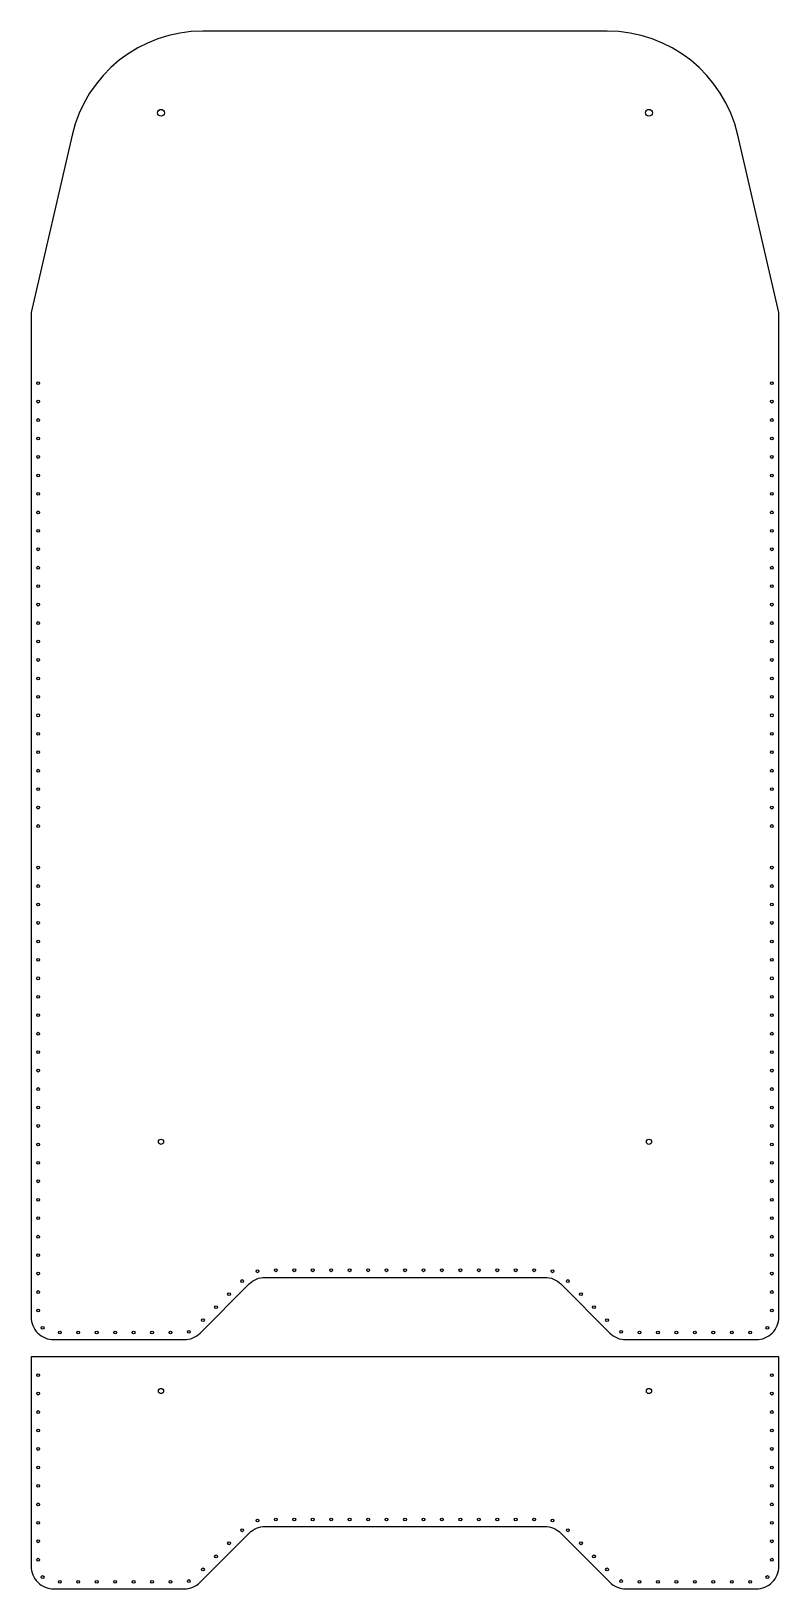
# Model space of a CAD drawing. Header units: millimetres. Extents: x 1599 to 1995, y 1634 to 2459.
import ezdxf

# ---------------------------------------------------------------- set-up
doc = ezdxf.new("R2010")
doc.units = ezdxf.units.MM

# ---------------------------------------------------------------- blocks, each defined once
blk = doc.blocks.new('*U68')
blk.add_circle((0, 0), 0.75)
blk = doc.blocks.new('*U69')
at = {"color": 0, "linetype": 'ByBlock', "lineweight": -2, "transparency": 16777216}
for p, rotation in [((1603.17, 2016.33), 270), ((1991.67, 2016.33), 90.00000000000003), ((1603.17, 2006.56), 270), ((1991.67, 2006.56), 90.00000000000003), ((1603.17, 1996.79), 270), ((1991.67, 1996.79), 90.00000000000003), ((1603.17, 1987.01), 270), ((1991.67, 1987.01), 90.00000000000003), ((1603.17, 1977.24), 270), ((1991.67, 1977.24), 90.00000000000003), ((1603.17, 1967.46), 270), ((1991.67, 1967.46), 90.00000000000003), ((1603.17, 1957.69), 270), ((1991.67, 1957.69), 90.00000000000003), ((1603.17, 1947.92), 270), ((1991.67, 1947.92), 90.00000000000003), ((1603.17, 1938.14), 270), ((1991.67, 1938.14), 90.00000000000003), ((1603.17, 1928.37), 270), ((1991.67, 1928.37), 90.00000000000003), ((1603.17, 1918.6), 270), ((1991.67, 1918.6), 90.00000000000003), ((1603.17, 1908.82), 270), ((1991.67, 1908.82), 90.00000000000003), ((1603.17, 1899.05), 270), ((1991.67, 1899.05), 90.00000000000003), ((1603.17, 1889.27), 270), ((1991.67, 1889.27), 90.00000000000003), ((1603.17, 1879.5), 270), ((1991.67, 1879.5), 90.00000000000003), ((1603.17, 1869.73), 270), ((1991.67, 1869.73), 90.00000000000003), ((1603.17, 1859.95), 270), ((1991.67, 1859.95), 90.00000000000003), ((1603.17, 1850.18), 270), ((1991.67, 1850.18), 90.00000000000003), ((1603.17, 1840.4), 270), ((1991.67, 1840.4), 90.00000000000003), ((1603.17, 1830.63), 270), ((1991.67, 1830.63), 90.00000000000003), ((1603.17, 1820.86), 270), ((1991.67, 1820.86), 90.00000000000003), ((1603.17, 1811.08), 270), ((1991.67, 1811.08), 90.00000000000003), ((1603.17, 1801.31), 270), ((1719.28, 1802.54), 15.13725739181737), ((1875.56, 1802.54), 344.8627426081829), ((1991.67, 1801.31), 90.00000000000003), ((1603.17, 1791.54), 270), ((1704.23, 1790.45), 44.99999999999921), ((1711.15, 1797.36), 44.99999999999921), ((1883.69, 1797.36), 315.0000000000005), ((1890.6, 1790.45), 315.0000000000005), ((1991.67, 1791.54), 90.00000000000003), ((1603.17, 1781.76), 270), ((1697.32, 1783.54), 44.99999999999921), ((1897.51, 1783.54), 315.0000000000005), ((1991.67, 1781.76), 90.00000000000003), ((1690.41, 1776.63), 44.99999999999921), ((1904.42, 1776.63), 315.0000000000005), ((1605.49, 1772.6), 314.0680115324223), ((1682.95, 1770.47), 17.69112686411552), ((1911.88, 1770.47), 342.3088731358846), ((1989.35, 1772.6), 45.93198846757829)]:
    blk.add_blockref('*U68', p, dxfattribs=dict(at, rotation=rotation))
for p in [(1729, 1803.08), (1738.78, 1803.08), (1748.55, 1803.08), (1758.32, 1803.08), (1768.1, 1803.08), (1777.87, 1803.08), (1787.64, 1803.08), (1797.42, 1803.08), (1807.19, 1803.08), (1816.97, 1803.08), (1826.74, 1803.08), (1836.51, 1803.08), (1846.29, 1803.08), (1856.06, 1803.08), (1865.83, 1803.08), (1614.58, 1770.08), (1624.35, 1770.08), (1634.13, 1770.08), (1643.9, 1770.08), (1653.67, 1770.08), (1663.45, 1770.08), (1673.22, 1770.08), (1921.62, 1770.08), (1931.39, 1770.08), (1941.16, 1770.08), (1950.94, 1770.08), (1960.71, 1770.08), (1970.48, 1770.08), (1980.26, 1770.08)]:
    blk.add_blockref('*U68', p, dxfattribs=at)

msp = doc.modelspace()

# ---------------------------------------------------------------- linework, layer by layer
for points in [[(1904.54, 2459.33), (1690.29, 2459.33, 0.349216), (1621.11, 2404.3), (1599.42, 2310.33), (1599.42, 1778.33, 0.414214), (1611.42, 1766.33), (1680.45, 1766.33, 0.198912), (1688.93, 1769.85), (1714.9, 1795.82, -0.198912), (1723.39, 1799.33), (1871.45, 1799.33, -0.198912), (1879.93, 1795.82), (1905.9, 1769.85, 0.198912), (1914.39, 1766.33), (1983.42, 1766.33, 0.414214), (1995.42, 1778.33), (1995.42, 2310.33), (1973.72, 2404.3, 0.349216)], [(1599.42, 1757.29), (1599.42, 1646.35, 0.414214), (1611.42, 1634.35), (1680.45, 1634.35, 0.198912), (1688.93, 1637.87), (1714.9, 1663.84, -0.198912), (1723.39, 1667.35), (1871.45, 1667.35, -0.198912), (1879.93, 1663.84), (1905.9, 1637.87, 0.198912), (1914.39, 1634.35), (1983.42, 1634.35, 0.414214), (1995.42, 1646.35), (1995.42, 1757.29)]]:
    msp.add_lwpolyline(points, format="xyb", close=True)
for centre, radius in [((1668.19, 2416.12), 1.8), ((1926.64, 2416.12), 1.8), ((1603.17, 2272.9), 0.75), ((1991.67, 2272.9), 0.75), ((1603.17, 2263.13), 0.75), ((1991.67, 2263.13), 0.75), ((1603.17, 2253.36), 0.75), ((1991.67, 2253.36), 0.75), ((1603.17, 2243.58), 0.75), ((1991.67, 2243.58), 0.75), ((1603.17, 2233.81), 0.75), ((1991.67, 2233.81), 0.75), ((1603.17, 2224.04), 0.75), ((1991.67, 2224.04), 0.75), ((1603.17, 2214.26), 0.75), ((1991.67, 2214.26), 0.75), ((1603.17, 2204.49), 0.75), ((1991.67, 2204.49), 0.75), ((1603.17, 2194.71), 0.75), ((1991.67, 2194.71), 0.75), ((1603.17, 2184.94), 0.75), ((1991.67, 2184.94), 0.75), ((1603.17, 2175.17), 0.75), ((1991.67, 2175.17), 0.75), ((1603.17, 2165.39), 0.75), ((1991.67, 2165.39), 0.75), ((1603.17, 2155.62), 0.75), ((1991.67, 2155.62), 0.75), ((1603.17, 2145.85), 0.75), ((1991.67, 2145.85), 0.75), ((1603.17, 2136.07), 0.75), ((1991.67, 2136.07), 0.75), ((1603.17, 2126.3), 0.75), ((1991.67, 2126.3), 0.75), ((1603.17, 2116.52), 0.75), ((1991.67, 2116.52), 0.75), ((1603.17, 2106.75), 0.75), ((1991.67, 2106.75), 0.75), ((1603.17, 2096.98), 0.75), ((1991.67, 2096.98), 0.75), ((1603.17, 2087.2), 0.75), ((1991.67, 2087.2), 0.75), ((1603.17, 2077.43), 0.75), ((1991.67, 2077.43), 0.75), ((1603.17, 2067.65), 0.75), ((1991.67, 2067.65), 0.75), ((1603.17, 2057.88), 0.75), ((1991.67, 2057.88), 0.75), ((1603.17, 2048.11), 0.75), ((1991.67, 2048.11), 0.75), ((1603.17, 2038.33), 0.75), ((1991.67, 2038.33), 0.75), ((1668.19, 1871.12), 1.35), ((1926.64, 1871.12), 1.35), ((1603.17, 1747.52), 0.75), ((1991.67, 1747.52), 0.75), ((1603.17, 1737.74), 0.75), ((1668.19, 1739.13), 1.35), ((1926.64, 1739.13), 1.35), ((1991.67, 1737.74), 0.75), ((1603.17, 1727.97), 0.75), ((1991.67, 1727.97), 0.75), ((1603.17, 1718.2), 0.75), ((1991.67, 1718.2), 0.75), ((1603.17, 1708.42), 0.75), ((1991.67, 1708.42), 0.75), ((1603.17, 1698.65), 0.75), ((1991.67, 1698.65), 0.75), ((1603.17, 1688.88), 0.75), ((1991.67, 1688.88), 0.75), ((1603.17, 1679.1), 0.75), ((1991.67, 1679.1), 0.75), ((1603.17, 1669.33), 0.75), ((1719.28, 1670.56), 0.75), ((1729, 1671.1), 0.75), ((1738.78, 1671.1), 0.75), ((1748.55, 1671.1), 0.75), ((1758.32, 1671.1), 0.75), ((1768.1, 1671.1), 0.75), ((1777.87, 1671.1), 0.75), ((1787.64, 1671.1), 0.75), ((1797.42, 1671.1), 0.75), ((1807.19, 1671.1), 0.75), ((1816.97, 1671.1), 0.75), ((1826.74, 1671.1), 0.75), ((1836.51, 1671.1), 0.75), ((1846.29, 1671.1), 0.75), ((1856.06, 1671.1), 0.75), ((1865.83, 1671.1), 0.75), ((1875.56, 1670.56), 0.75), ((1991.67, 1669.33), 0.75), ((1603.17, 1659.55), 0.75), ((1704.23, 1658.47), 0.75), ((1711.15, 1665.38), 0.75), ((1883.69, 1665.38), 0.75), ((1890.6, 1658.47), 0.75), ((1991.67, 1659.55), 0.75), ((1603.17, 1649.78), 0.75), ((1697.32, 1651.56), 0.75), ((1897.51, 1651.56), 0.75), ((1991.67, 1649.78), 0.75), ((1690.41, 1644.65), 0.75), ((1904.42, 1644.65), 0.75), ((1605.49, 1640.61), 0.75), ((1614.58, 1638.1), 0.75), ((1624.35, 1638.1), 0.75), ((1634.13, 1638.1), 0.75), ((1643.9, 1638.1), 0.75), ((1653.67, 1638.1), 0.75), ((1663.45, 1638.1), 0.75), ((1673.22, 1638.1), 0.75), ((1682.95, 1638.49), 0.75), ((1911.88, 1638.49), 0.75), ((1921.62, 1638.1), 0.75), ((1931.39, 1638.1), 0.75), ((1941.16, 1638.1), 0.75), ((1950.94, 1638.1), 0.75), ((1960.71, 1638.1), 0.75), ((1970.48, 1638.1), 0.75), ((1980.26, 1638.1), 0.75), ((1989.35, 1640.61), 0.75)]:
    msp.add_circle(centre, radius)

# ---------------------------------------------------------------- block references
msp.add_blockref('*U69', (0, 0))

doc.saveas('drawing.dxf')
